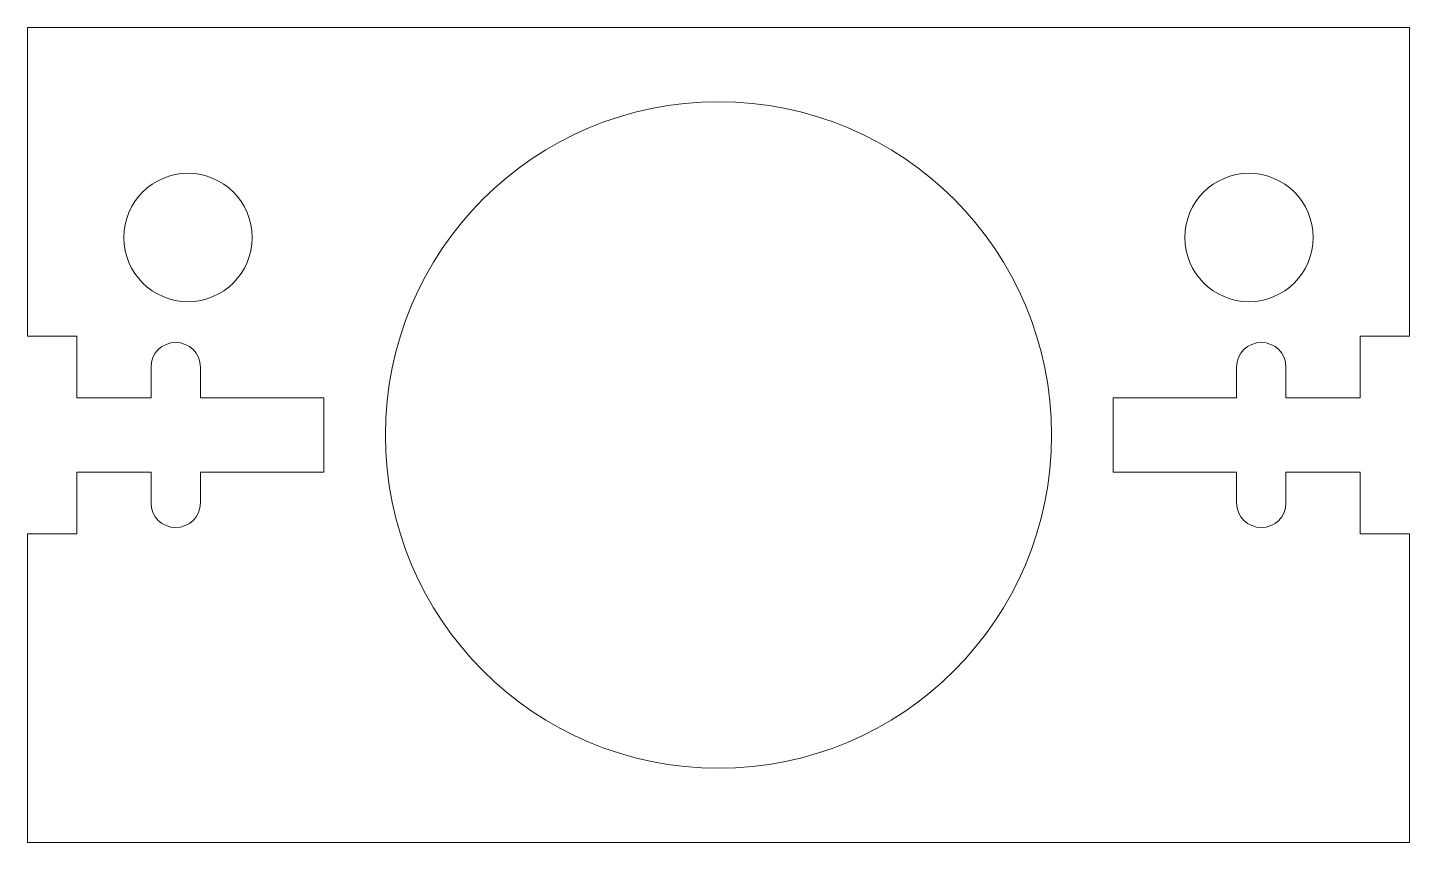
# Model space of a CAD drawing. Header units: millimetres. Extents: x -28 to 28, y -30.7 to 2.3.
import ezdxf

# ---------------------------------------------------------------- set-up
doc = ezdxf.new("R2010")
doc.units = ezdxf.units.MM

msp = doc.modelspace()

# ---------------------------------------------------------------- linework, layer by layer
at = {"color": 7, "linetype": 'Continuous', "lineweight": 15}
for p, q in [((-28, 2.299), (28, 2.299)), ((-28, 2.299), (-28, -10.201)), ((28, -10.201), (28, 2.299)), ((-28, -10.201), (-26, -10.201)), ((-26, -10.201), (-26, -12.701)), ((26, -12.701), (26, -10.201)), ((26, -10.201), (28, -10.201)), ((-23, -12.701), (-23, -11.451)), ((-21, -11.451), (-21, -12.701)), ((21, -12.701), (21, -11.451)), ((23, -11.451), (23, -12.701)), ((-26, -12.701), (-23, -12.701)), ((-21, -12.701), (-16, -12.701)), ((-16, -12.701), (-16, -15.701)), ((16, -15.701), (16, -12.701)), ((16, -12.701), (21, -12.701)), ((23, -12.701), (26, -12.701)), ((-23, -15.701), (-26, -15.701)), ((-26, -15.701), (-26, -18.201)), ((-23, -16.951), (-23, -15.701)), ((-16, -15.701), (-21, -15.701)), ((-21, -15.701), (-21, -16.951)), ((21, -15.701), (16, -15.701)), ((21, -16.951), (21, -15.701)), ((26, -15.701), (23, -15.701)), ((23, -15.701), (23, -16.951)), ((26, -18.201), (26, -15.701)), ((-26, -18.201), (-28, -18.201)), ((-28, -30.701), (-28, -18.201)), ((28, -18.201), (26, -18.201)), ((28, -30.701), (28, -18.201)), ((-28, -30.701), (28, -30.701))]:
    msp.add_line(p, q, dxfattribs=at)
for centre, radius in [((0, -14.201), 13.5), ((-21.5, -6.201), 2.6), ((21.5, -6.201), 2.6)]:
    msp.add_circle(centre, radius, dxfattribs=at)
for centre, start, end in [((-22, -11.451), 0, 180), ((22, -11.451), 0, 180), ((-22, -16.951), 180, 0), ((22, -16.951), 180, 0)]:
    msp.add_arc(centre, 1, start, end, dxfattribs=at)

doc.saveas('drawing.dxf')
